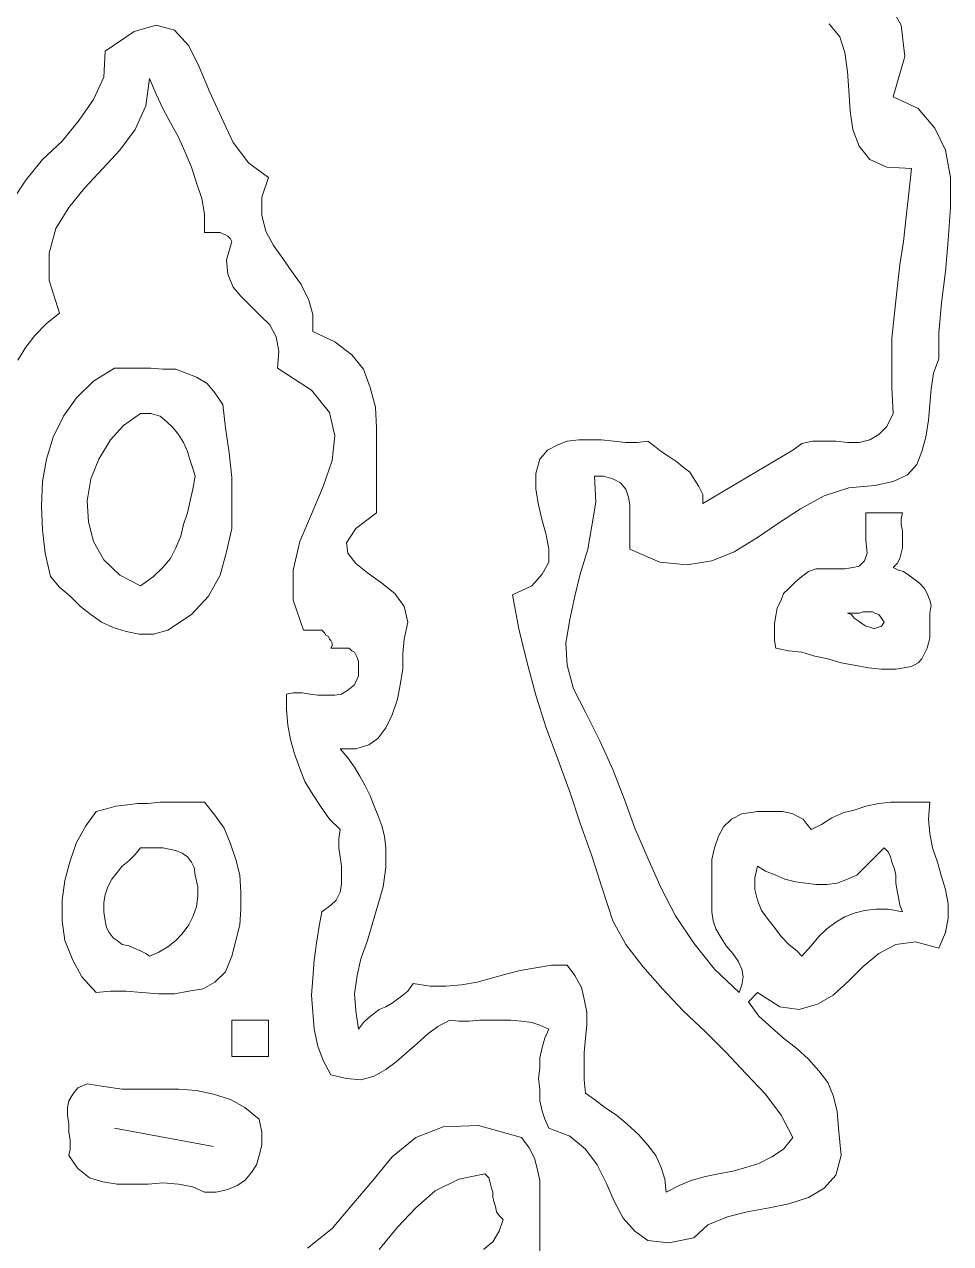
# Model space of a CAD drawing. Header units: millimetres. Extents: x -102 to 1947, y 0 to 1377.
# Drawn here: x 1733.5 to 1811.7, y 823.5 to 926.6 of the extents above; entities that cross this region are included whole.
import ezdxf

# ---------------------------------------------------------------- set-up
doc = ezdxf.new("R2010")
doc.units = ezdxf.units.MM
doc.layers.add('ceco.net 341', color=7, linetype='Continuous', lineweight=5)

# ---------------------------------------------------------------- blocks, each defined once
blk = doc.blocks.new('A$C00E300AF')
for p, q in [((-128.35, 1200.24), (-125.93, 1196.05)), ((-125.93, 1196.05), (-125.27, 1190.76)), ((-125.27, 1190.76), (-127.25, 1183.93)), ((-252.86, 1187.02), (-253.52, 1182.39)), ((-251.75, 1184.37), (-252.86, 1187.02)), ((-250.65, 1181.95), (-251.75, 1184.37)), ((-127.25, 1183.93), (-123.06, 1181.95)), ((-253.52, 1182.39), (-255.28, 1178.42)), ((-249.33, 1179.52), (-250.65, 1181.95)), ((-123.06, 1181.95), (-120.2, 1178.64)), ((-248.01, 1177.1), (-249.33, 1179.52)), ((-120.2, 1178.64), (-118.43, 1174.9)), ((-255.28, 1178.42), (-257.92, 1174.9)), ((-246.91, 1174.68), (-248.01, 1177.1)), ((-257.92, 1174.9), (-260.79, 1171.81)), ((-245.8, 1172.03), (-246.91, 1174.68)), ((-118.43, 1174.9), (-117.55, 1170.27)), ((-260.79, 1171.81), (-263.87, 1168.5)), ((-244.92, 1169.39), (-245.8, 1172.03)), ((-263.87, 1168.5), (-266.52, 1165.2)), ((-244.04, 1166.74), (-244.92, 1169.39)), ((-117.55, 1170.27), (-117.55, 1165.2)), ((-243.6, 1164.1), (-244.04, 1166.74)), ((-266.52, 1165.2), (-268.72, 1161.67)), ((-117.55, 1165.2), (-117.99, 1159.69)), ((-243.6, 1161.01), (-243.6, 1164.1)), ((-268.72, 1161.67), (-269.82, 1157.49)), ((-242.94, 1161.01), (-243.6, 1161.01)), ((-242.28, 1161.01), (-242.94, 1161.01)), ((-241.62, 1161.01), (-242.28, 1161.01)), ((-240.96, 1161.01), (-241.62, 1161.01)), ((-240.52, 1160.79), (-240.96, 1161.01)), ((-240.07, 1160.57), (-240.52, 1160.79)), ((-239.63, 1160.35), (-240.07, 1160.57)), ((-239.19, 1159.91), (-239.63, 1160.35)), ((-239.85, 1156.39), (-238.97, 1159.47)), ((-238.97, 1159.47), (-239.19, 1159.91)), ((-117.99, 1159.69), (-118.43, 1154.4)), ((-269.82, 1157.49), (-269.82, 1152.86)), ((-239.63, 1153.96), (-239.85, 1156.39)), ((-238.75, 1151.76), (-239.63, 1153.96)), ((-118.43, 1154.4), (-119.1, 1149.11)), ((-269.82, 1152.86), (-268.06, 1147.35)), ((-237.43, 1150.21), (-238.75, 1151.76)), ((-235.67, 1148.45), (-237.43, 1150.21)), ((-234.12, 1146.91), (-235.67, 1148.45)), ((-119.1, 1149.11), (-119.54, 1144.04)), ((-270.26, 1145.59), (-272.25, 1143.6)), ((-268.06, 1147.35), (-270.26, 1145.59)), ((-232.58, 1145.37), (-234.12, 1146.91)), ((-272.25, 1143.6), (-273.79, 1141.62)), ((-231.48, 1143.38), (-232.58, 1145.37)), ((-119.54, 1144.04), (-119.54, 1139.64)), ((-273.79, 1141.62), (-275.11, 1139.42)), ((-231.04, 1140.96), (-231.48, 1143.38)), ((-231.26, 1138.09), (-231.04, 1140.96)), ((-119.54, 1139.64), (-120.42, 1137.21)), ((-262.33, 1135.89), (-258.81, 1138.09)), ((-258.81, 1138.09), (-256.82, 1138.09)), ((-256.82, 1138.09), (-254.62, 1138.09)), ((-254.62, 1138.09), (-252.64, 1138.09)), ((-252.64, 1138.09), (-250.65, 1137.87)), ((-250.65, 1137.87), (-248.45, 1137.87)), ((-248.45, 1137.87), (-246.69, 1137.21)), ((-225.53, 1134.35), (-231.26, 1138.09)), ((-265.2, 1133.03), (-262.33, 1135.89)), ((-246.69, 1137.21), (-244.92, 1136.55)), ((-244.92, 1136.55), (-243.16, 1135.45)), ((-243.16, 1135.45), (-241.84, 1133.91)), ((-120.42, 1137.21), (-120.86, 1134.57)), ((-241.84, 1133.91), (-240.52, 1131.92)), ((-222.45, 1130.6), (-225.53, 1134.35)), ((-120.86, 1134.57), (-121.08, 1131.92)), ((-267.4, 1129.94), (-265.2, 1133.03)), ((-240.52, 1131.92), (-240.07, 1127.96)), ((-121.08, 1131.92), (-121.3, 1129.28)), ((-269.16, 1126.42), (-267.4, 1129.94)), ((-221.56, 1126.64), (-222.45, 1130.6)), ((-121.3, 1129.28), (-121.74, 1126.42)), ((-240.07, 1127.96), (-239.41, 1123.77)), ((-270.26, 1122.67), (-269.16, 1126.42)), ((-222, 1122.45), (-221.56, 1126.64)), ((-121.74, 1126.42), (-122.4, 1123.99)), ((-239.41, 1123.77), (-238.97, 1119.58)), ((-122.4, 1123.99), (-123.28, 1121.79)), ((-270.93, 1118.92), (-270.26, 1122.67)), ((-223.55, 1118.04), (-222, 1122.45)), ((-123.28, 1121.79), (-124.83, 1120.03)), ((-271.15, 1114.74), (-270.93, 1118.92)), ((-238.97, 1119.58), (-238.97, 1115.4)), ((-177.71, 1119.8), (-177.49, 1115.4)), ((-176.17, 1119.8), (-177.71, 1119.8)), ((-174.63, 1119.36), (-176.17, 1119.8)), ((-173.3, 1118.7), (-174.63, 1119.36)), ((-127.25, 1118.92), (-130.33, 1118.26)), ((-124.83, 1120.03), (-127.25, 1118.92)), ((-225.53, 1113.41), (-223.55, 1118.04)), ((-172.42, 1117.6), (-173.3, 1118.7)), ((-171.98, 1116.28), (-172.42, 1117.6)), ((-134.74, 1117.82), (-138.93, 1116.5)), ((-130.33, 1118.26), (-134.74, 1117.82)), ((-270.93, 1110.77), (-271.15, 1114.74)), ((-238.97, 1115.4), (-238.97, 1110.99)), ((-177.49, 1115.4), (-178.15, 1111.43)), ((-171.76, 1114.96), (-171.98, 1116.28)), ((-171.76, 1113.41), (-171.76, 1114.96)), ((-138.93, 1116.5), (-142.89, 1114.3)), ((-227.51, 1108.79), (-225.53, 1113.41)), ((-171.76, 1111.87), (-171.76, 1113.41)), ((-142.89, 1114.3), (-146.64, 1111.87)), ((-131.88, 1113.63), (-125.71, 1113.63)), ((-131.88, 1109.01), (-131.88, 1113.63)), ((-125.71, 1113.63), (-125.93, 1112.53)), ((-270.48, 1106.8), (-270.93, 1110.77)), ((-238.97, 1110.99), (-239.85, 1107.02)), ((-178.15, 1111.43), (-178.81, 1107.46)), ((-171.76, 1110.33), (-171.76, 1111.87)), ((-146.64, 1111.87), (-150.17, 1109.45)), ((-125.93, 1112.53), (-125.93, 1111.65)), ((-125.93, 1111.65), (-125.71, 1110.55)), ((-125.71, 1110.55), (-125.71, 1109.67)), ((-228.62, 1103.94), (-227.51, 1108.79)), ((-171.76, 1109.01), (-171.76, 1110.33)), ((-171.76, 1107.46), (-171.76, 1109.01)), ((-150.17, 1109.45), (-154.13, 1107.02)), ((-131.66, 1106.8), (-131.88, 1109.01)), ((-125.71, 1109.67), (-125.71, 1108.57)), ((-125.71, 1108.57), (-125.71, 1107.68)), ((-269.6, 1102.84), (-270.48, 1106.8)), ((-239.85, 1107.02), (-240.96, 1103.06)), ((-178.81, 1107.46), (-180.14, 1103.28)), ((-166.69, 1105.26), (-171.76, 1107.46)), ((-154.13, 1107.02), (-157.88, 1105.48)), ((-132.1, 1105.48), (-131.66, 1106.8)), ((-125.93, 1106.8), (-126.15, 1105.92)), ((-125.71, 1107.68), (-125.93, 1106.8)), ((-162.07, 1104.82), (-166.69, 1105.26)), ((-157.88, 1105.48), (-162.07, 1104.82)), ((-135.4, 1104.16), (-134.08, 1104.38)), ((-134.08, 1104.38), (-132.98, 1104.6)), ((-132.98, 1104.6), (-132.1, 1105.48)), ((-126.59, 1105.04), (-127.25, 1104.38)), ((-127.25, 1104.38), (-126.37, 1103.94)), ((-126.15, 1105.92), (-126.59, 1105.04)), ((-268.06, 1101.07), (-269.6, 1102.84)), ((-240.96, 1103.06), (-242.94, 1099.53)), ((-228.62, 1098.87), (-228.62, 1103.94)), ((-180.14, 1103.28), (-181.02, 1099.53)), ((-143.78, 1101.96), (-142.67, 1102.84)), ((-142.67, 1102.84), (-141.57, 1103.72)), ((-141.57, 1103.72), (-140.25, 1104.16)), ((-140.25, 1104.16), (-138.71, 1104.16)), ((-138.71, 1104.16), (-136.94, 1104.16)), ((-136.94, 1104.16), (-135.4, 1104.16)), ((-126.37, 1103.94), (-125.49, 1103.72)), ((-125.49, 1103.72), (-124.6, 1103.06)), ((-124.6, 1103.06), (-123.72, 1102.4)), ((-123.72, 1102.4), (-122.84, 1101.74)), ((-266.3, 1099.53), (-268.06, 1101.07)), ((-145.76, 1099.97), (-144.88, 1100.85)), ((-144.88, 1100.85), (-143.78, 1101.96)), ((-122.84, 1101.74), (-121.96, 1100.85)), ((-121.96, 1100.85), (-121.52, 1099.97)), ((-264.53, 1097.77), (-266.3, 1099.53)), ((-242.94, 1099.53), (-245.8, 1096.45)), ((-226.85, 1093.8), (-228.62, 1098.87)), ((-181.02, 1099.53), (-181.9, 1095.57)), ((-146.86, 1097.55), (-146.2, 1098.87)), ((-146.2, 1098.87), (-145.76, 1099.97)), ((-121.52, 1099.97), (-121.08, 1098.87)), ((-121.08, 1098.87), (-120.86, 1097.99)), ((-262.77, 1096.45), (-264.53, 1097.77)), ((-261.01, 1095.12), (-262.77, 1096.45)), ((-245.8, 1096.45), (-249.77, 1093.8)), ((-147.3, 1094.9), (-147.08, 1096.23)), ((-147.08, 1096.23), (-146.86, 1097.55)), ((-120.86, 1097.99), (-121.08, 1096.67)), ((-121.08, 1096.67), (-121.08, 1095.79)), ((-259.03, 1094.24), (-261.01, 1095.12)), ((-256.82, 1093.58), (-259.03, 1094.24)), ((-181.9, 1095.57), (-182.56, 1091.6)), ((-147.3, 1093.58), (-147.3, 1094.9)), ((-121.08, 1095.79), (-121.08, 1094.68)), ((-121.08, 1094.68), (-121.08, 1093.58)), ((-254.62, 1093.14), (-256.82, 1093.58)), ((-252.19, 1093.14), (-254.62, 1093.14)), ((-249.77, 1093.8), (-252.19, 1093.14)), ((-223.77, 1093.8), (-226.85, 1093.8)), ((-223.33, 1093.36), (-223.77, 1093.8)), ((-223.11, 1092.92), (-223.33, 1093.36)), ((-222.67, 1092.7), (-223.11, 1092.92)), ((-222.45, 1092.26), (-222.67, 1092.7)), ((-222.23, 1092.04), (-222.45, 1092.26)), ((-222, 1091.6), (-222.23, 1092.04)), ((-147.3, 1092.04), (-147.3, 1093.58)), ((-147.08, 1090.72), (-147.3, 1092.04)), ((-121.08, 1092.48), (-121.3, 1091.6)), ((-121.08, 1093.58), (-121.08, 1092.48)), ((-222.23, 1090.72), (-222, 1091.16)), ((-219.14, 1090.72), (-222.23, 1090.72)), ((-222, 1091.16), (-222, 1091.6)), ((-218.7, 1090.28), (-219.14, 1090.72)), ((-218.26, 1090.06), (-218.7, 1090.28)), ((-218.04, 1089.62), (-218.26, 1090.06)), ((-182.56, 1091.6), (-182.34, 1087.85)), ((-144.88, 1090.28), (-147.08, 1090.72)), ((-142.67, 1090.06), (-144.88, 1090.28)), ((-140.47, 1089.39), (-142.67, 1090.06)), ((-121.52, 1090.72), (-121.96, 1089.84)), ((-121.3, 1091.6), (-121.52, 1090.72)), ((-217.82, 1089.17), (-218.04, 1089.62)), ((-217.6, 1088.51), (-217.82, 1089.17)), ((-217.6, 1087.85), (-217.6, 1088.51)), ((-138.27, 1088.95), (-140.47, 1089.39)), ((-136.06, 1088.29), (-138.27, 1088.95)), ((-133.86, 1087.85), (-136.06, 1088.29)), ((-123.06, 1088.29), (-124.16, 1087.63)), ((-122.4, 1088.95), (-123.06, 1088.29)), ((-121.96, 1089.84), (-122.4, 1088.95)), ((-218.26, 1084.55), (-217.6, 1086.09)), ((-217.6, 1087.41), (-217.6, 1087.85)), ((-217.6, 1086.75), (-217.6, 1087.41)), ((-217.6, 1086.09), (-217.6, 1086.75)), ((-182.34, 1087.85), (-181.24, 1083.89)), ((-131.44, 1087.41), (-133.86, 1087.85)), ((-129.23, 1087.19), (-131.44, 1087.41)), ((-126.81, 1087.19), (-129.23, 1087.19)), ((-124.16, 1087.63), (-126.81, 1087.19)), ((-219.36, 1083.67), (-218.26, 1084.55)), ((-181.24, 1083.89), (-179.25, 1079.92)), ((-229.72, 1083), (-228.62, 1083.22)), ((-229.72, 1080.36), (-229.72, 1083)), ((-228.62, 1083.22), (-227.07, 1083.22)), ((-227.07, 1083.22), (-225.75, 1083)), ((-225.75, 1083), (-224.43, 1082.78)), ((-224.43, 1082.78), (-222.89, 1082.78)), ((-222.89, 1082.78), (-221.56, 1082.78)), ((-221.56, 1082.78), (-220.46, 1083)), ((-220.46, 1083), (-219.36, 1083.67)), ((-229.5, 1077.72), (-229.72, 1080.36)), ((-179.25, 1079.92), (-176.83, 1075.07)), ((-229.06, 1075.29), (-229.5, 1077.72)), ((-228.4, 1072.87), (-229.06, 1075.29)), ((-176.83, 1075.07), (-174.63, 1070.22)), ((-227.51, 1070.44), (-228.4, 1072.87)), ((-226.63, 1068.24), (-227.51, 1070.44)), ((-174.63, 1070.22), (-172.64, 1065.16)), ((-225.31, 1066.04), (-226.63, 1068.24)), ((-223.99, 1064.05), (-225.31, 1066.04)), ((-263.65, 1060.75), (-261.89, 1063.17)), ((-261.89, 1063.17), (-260.13, 1063.61)), ((-260.13, 1063.61), (-258.58, 1064.05)), ((-258.58, 1064.05), (-256.6, 1064.27)), ((-256.6, 1064.27), (-254.84, 1064.49)), ((-254.84, 1064.49), (-253.08, 1064.49)), ((-253.08, 1064.49), (-251.09, 1064.71)), ((-251.09, 1064.71), (-249.33, 1064.71)), ((-249.33, 1064.71), (-247.35, 1064.71)), ((-247.35, 1064.71), (-245.58, 1064.71)), ((-245.58, 1064.71), (-243.6, 1064.71)), ((-243.6, 1064.71), (-241.84, 1062.51)), ((-222.45, 1061.85), (-223.99, 1064.05)), ((-172.64, 1065.16), (-170.88, 1060.31)), ((-152.81, 1062.73), (-150.17, 1063.17)), ((-150.17, 1063.17), (-149.29, 1063.17)), ((-149.29, 1063.17), (-148.18, 1063.17)), ((-148.18, 1063.17), (-147.08, 1063.17)), ((-147.08, 1063.17), (-145.98, 1063.17)), ((-145.98, 1063.17), (-145.1, 1062.95)), ((-135.62, 1062.95), (-133.86, 1063.39)), ((-133.86, 1063.39), (-131.88, 1064.05)), ((-131.88, 1064.05), (-129.67, 1064.49)), ((-129.67, 1064.49), (-127.69, 1064.71)), ((-127.69, 1064.71), (-125.49, 1064.71)), ((-125.49, 1064.71), (-123.28, 1064.71)), ((-123.28, 1064.71), (-121.08, 1064.71)), ((-121.08, 1064.71), (-121.3, 1061.85)), ((-241.84, 1062.51), (-240.29, 1060.31)), ((-220.68, 1060.09), (-222.45, 1061.85)), ((-155.9, 1060.53), (-154.57, 1061.85)), ((-154.57, 1061.85), (-152.81, 1062.73)), ((-145.1, 1062.95), (-144.22, 1062.73)), ((-144.22, 1062.73), (-143.34, 1062.29)), ((-143.34, 1062.29), (-142.45, 1061.85)), ((-142.45, 1061.85), (-141.79, 1060.97)), ((-139.37, 1060.97), (-137.61, 1062.07)), ((-137.61, 1062.07), (-135.62, 1062.95)), ((-121.3, 1061.85), (-121.08, 1059.43)), ((-265.2, 1057.88), (-263.65, 1060.75)), ((-240.29, 1060.31), (-239.19, 1057.66)), ((-220.9, 1058.54), (-220.68, 1060.09)), ((-170.88, 1060.31), (-168.68, 1055.24)), ((-156.78, 1058.98), (-155.9, 1060.53)), ((-141.79, 1060.97), (-141.13, 1060.09)), ((-141.13, 1060.09), (-139.37, 1060.97)), ((-121.08, 1059.43), (-120.64, 1057)), ((-266.3, 1054.8), (-265.2, 1057.88)), ((-239.19, 1057.66), (-238.31, 1055.02)), ((-220.9, 1057), (-220.9, 1058.54)), ((-220.68, 1055.46), (-220.9, 1057)), ((-157.88, 1055.02), (-157.44, 1057)), ((-157.44, 1057), (-156.78, 1058.98)), ((-120.64, 1057), (-119.76, 1054.58)), ((-238.31, 1055.02), (-237.65, 1052.37)), ((-220.46, 1053.92), (-220.68, 1055.46)), ((-168.68, 1055.24), (-166.47, 1050.17)), ((-157.88, 1052.81), (-157.88, 1055.02)), ((-267.18, 1051.49), (-266.3, 1054.8)), ((-220.46, 1052.37), (-220.46, 1053.92)), ((-119.76, 1054.58), (-119.1, 1052.15)), ((-267.62, 1048.19), (-267.18, 1051.49)), ((-237.65, 1052.37), (-237.43, 1049.51)), ((-220.68, 1049.51), (-220.46, 1050.83)), ((-220.46, 1050.83), (-220.46, 1052.37)), ((-157.88, 1050.61), (-157.88, 1052.81)), ((-119.1, 1052.15), (-118.43, 1049.95)), ((-237.43, 1049.51), (-237.43, 1046.64)), ((-221.34, 1048.19), (-220.68, 1049.51)), ((-166.47, 1050.17), (-164.05, 1045.54)), ((-157.88, 1048.41), (-157.88, 1050.61)), ((-118.43, 1049.95), (-117.99, 1047.53)), ((-267.62, 1044.66), (-267.62, 1048.19)), ((-223.77, 1046.2), (-222.23, 1047.31)), ((-222.23, 1047.31), (-221.34, 1048.19)), ((-157.88, 1046.2), (-157.88, 1048.41)), ((-117.99, 1047.53), (-117.99, 1045.1)), ((-267.18, 1041.36), (-267.62, 1044.66)), ((-237.43, 1046.64), (-237.65, 1044)), ((-224.21, 1043.78), (-223.77, 1046.2)), ((-164.05, 1045.54), (-160.96, 1040.92)), ((-157.66, 1044.66), (-157.88, 1046.2)), ((-157.22, 1043.34), (-157.66, 1044.66)), ((-117.99, 1045.1), (-118.43, 1042.68)), ((-237.65, 1044), (-238.31, 1041.36)), ((-224.65, 1040.92), (-224.21, 1043.78)), ((-156.34, 1041.8), (-157.22, 1043.34)), ((-118.43, 1042.68), (-119.54, 1040.03)), ((-265.86, 1038.05), (-267.18, 1041.36)), ((-238.31, 1041.36), (-238.97, 1038.71)), ((-225.09, 1038.05), (-224.65, 1040.92)), ((-160.96, 1040.92), (-157.44, 1036.51)), ((-155.46, 1040.47), (-156.34, 1041.8)), ((-126.81, 1040.69), (-129.67, 1039.15)), ((-123.5, 1041.14), (-126.81, 1040.69)), ((-119.54, 1040.03), (-123.5, 1041.14)), ((-238.97, 1038.71), (-240.07, 1036.07)), ((-154.35, 1039.15), (-155.46, 1040.47)), ((-153.47, 1037.83), (-154.35, 1039.15)), ((-129.67, 1039.15), (-132.32, 1036.95)), ((-264.31, 1035.19), (-265.86, 1038.05)), ((-225.31, 1034.97), (-225.09, 1038.05)), ((-157.44, 1036.51), (-153.25, 1032.54)), ((-152.81, 1036.51), (-153.47, 1037.83)), ((-152.59, 1035.19), (-152.81, 1036.51)), ((-132.32, 1036.95), (-134.74, 1034.52)), ((-261.89, 1032.54), (-264.31, 1035.19)), ((-240.07, 1036.07), (-241.84, 1034.3)), ((-225.53, 1032.1), (-225.31, 1034.97)), ((-152.81, 1033.86), (-152.59, 1035.19)), ((-134.74, 1034.52), (-137.39, 1032.1)), ((-259.47, 1032.76), (-261.89, 1032.54)), ((-256.82, 1032.76), (-259.47, 1032.76)), ((-254.18, 1032.54), (-256.82, 1032.76)), ((-251.31, 1032.32), (-254.18, 1032.54)), ((-248.67, 1032.32), (-251.31, 1032.32)), ((-246.24, 1032.76), (-248.67, 1032.32)), ((-243.82, 1033.2), (-246.24, 1032.76)), ((-241.84, 1034.3), (-243.82, 1033.2)), ((-153.25, 1032.54), (-152.81, 1033.86)), ((-150.17, 1032.54), (-151.71, 1031)), ((-146.42, 1030.12), (-150.17, 1032.54)), ((-225.31, 1029.24), (-225.53, 1032.1)), ((-151.71, 1031), (-149.95, 1028.57)), ((-140.03, 1030.56), (-143.12, 1029.68)), ((-137.39, 1032.1), (-140.03, 1030.56)), ((-225.09, 1026.37), (-225.31, 1029.24)), ((-149.95, 1028.57), (-147.74, 1026.59)), ((-143.12, 1029.68), (-146.42, 1030.12)), ((-238.97, 1021.74), (-238.97, 1027.91)), ((-238.97, 1027.91), (-232.8, 1027.91)), ((-232.8, 1027.91), (-232.8, 1021.74)), ((-224.43, 1023.51), (-225.09, 1026.37)), ((-204.16, 1026.81), (-205.92, 1025.49)), ((-202.17, 1027.91), (-204.16, 1026.81)), ((-200.63, 1027.69), (-202.17, 1027.91)), ((-198.87, 1027.69), (-200.63, 1027.69)), ((-197.1, 1027.91), (-198.87, 1027.69)), ((-195.34, 1027.91), (-197.1, 1027.91)), ((-193.36, 1027.91), (-195.34, 1027.91)), ((-191.82, 1027.91), (-193.36, 1027.91)), ((-190.05, 1027.69), (-191.82, 1027.91)), ((-188.29, 1027.47), (-190.05, 1027.69)), ((-186.97, 1027.03), (-188.29, 1027.47)), ((-185.42, 1026.37), (-186.97, 1027.03)), ((-186.09, 1024.83), (-185.42, 1026.37)), ((-147.74, 1026.59), (-145.76, 1024.83)), ((-205.92, 1025.49), (-207.68, 1023.95)), ((-186.53, 1023.29), (-186.09, 1024.83)), ((-145.76, 1024.83), (-143.56, 1023.07)), ((-223.55, 1021.08), (-224.43, 1023.51)), ((-209.44, 1022.4), (-211.21, 1020.86)), ((-207.68, 1023.95), (-209.44, 1022.4)), ((-186.97, 1021.52), (-186.53, 1023.29)), ((-143.56, 1023.07), (-141.57, 1021.3)), ((-232.8, 1021.74), (-238.97, 1021.74)), ((-222.23, 1018.66), (-223.55, 1021.08)), ((-211.21, 1020.86), (-212.97, 1019.54)), ((-186.97, 1019.76), (-186.97, 1021.52)), ((-141.57, 1021.3), (-139.81, 1019.32)), ((-219.58, 1018), (-222.23, 1018.66)), ((-217.16, 1017.78), (-219.58, 1018)), ((-214.95, 1018.44), (-217.16, 1017.78)), ((-212.97, 1019.54), (-214.95, 1018.44)), ((-187.19, 1018), (-186.97, 1019.76)), ((-186.97, 1016.23), (-187.19, 1018)), ((-139.81, 1019.32), (-138.27, 1017.34)), ((-265.86, 1015.35), (-264.98, 1016.45)), ((-264.98, 1016.45), (-263.43, 1017.12)), ((-263.43, 1017.12), (-260.57, 1016.68)), ((-260.57, 1016.68), (-257.48, 1016.23)), ((-257.48, 1016.23), (-254.4, 1016.23)), ((-254.4, 1016.23), (-251.31, 1016.23)), ((-251.31, 1016.23), (-248.01, 1016.23)), ((-248.01, 1016.23), (-244.92, 1016.01)), ((-244.92, 1016.01), (-242.06, 1015.35)), ((-186.97, 1014.25), (-186.97, 1016.23)), ((-138.27, 1017.34), (-137.39, 1015.13)), ((-266.74, 1013.15), (-266.52, 1014.25)), ((-266.52, 1014.25), (-265.86, 1015.35)), ((-242.06, 1015.35), (-239.19, 1014.47)), ((-239.19, 1014.47), (-236.77, 1013.15)), ((-186.53, 1012.49), (-186.97, 1014.25)), ((-137.39, 1015.13), (-136.72, 1012.49)), ((-266.74, 1011.83), (-266.74, 1013.15)), ((-266.52, 1010.28), (-266.74, 1011.83)), ((-236.77, 1013.15), (-234.35, 1011.17)), ((-186.09, 1011.17), (-186.53, 1012.49)), ((-136.72, 1012.49), (-136.5, 1009.62)), ((-266.52, 1008.96), (-266.52, 1010.28)), ((-234.35, 1011.17), (-233.9, 1008.96)), ((-207.9, 1008.08), (-203.27, 1009.84)), ((-203.27, 1009.84), (-197.32, 1010.06)), ((-197.32, 1010.06), (-190.05, 1008.08)), ((-185.42, 1009.62), (-186.09, 1011.17)), ((-181.9, 1008.3), (-185.42, 1009.62)), ((-136.5, 1009.62), (-136.06, 1005)), ((-266.3, 1007.64), (-266.52, 1008.96)), ((-266.3, 1006.1), (-266.3, 1007.64)), ((-233.9, 1008.96), (-233.9, 1006.76)), ((-211.87, 1004.78), (-207.9, 1008.08)), ((-190.05, 1008.08), (-188.73, 1006.32)), ((-179.25, 1006.1), (-181.9, 1008.3)), ((-266.52, 1005), (-266.3, 1006.1)), ((-233.9, 1006.76), (-234.35, 1005)), ((-188.73, 1006.32), (-187.85, 1004.56)), ((-177.27, 1003.45), (-179.25, 1006.1)), ((-264.98, 1002.79), (-266.52, 1005)), ((-234.79, 1003.45), (-235.67, 1002.13)), ((-234.35, 1005), (-234.79, 1003.45)), ((-215.17, 1000.81), (-211.87, 1004.78)), ((-187.85, 1004.56), (-187.41, 1002.79)), ((-175.73, 1000.37), (-177.27, 1003.45)), ((-136.06, 1005), (-136.94, 1001.69)), ((-262.99, 1001.25), (-264.98, 1002.79)), ((-235.67, 1002.13), (-236.77, 1000.81)), ((-187.41, 1002.79), (-186.97, 1000.81)), ((-136.94, 1001.69), (-138.93, 999.49)), ((-260.79, 1000.59), (-262.99, 1001.25)), ((-258.36, 1000.15), (-260.79, 1000.59)), ((-255.72, 1000.15), (-258.36, 1000.15)), ((-253.08, 1000.15), (-255.72, 1000.15)), ((-250.65, 1000.37), (-253.08, 1000.15)), ((-248.01, 1000.15), (-250.65, 1000.37)), ((-245.58, 999.71), (-248.01, 1000.15)), ((-243.6, 998.83), (-245.58, 999.71)), ((-238.09, 999.93), (-239.63, 999.27)), ((-236.77, 1000.81), (-238.09, 999.93)), ((-218.7, 996.62), (-215.17, 1000.81)), ((-186.97, 1000.81), (-186.97, 998.83)), ((-174.41, 997.28), (-175.73, 1000.37)), ((-138.93, 999.49), (-141.57, 997.94)), ((-241.62, 998.83), (-243.6, 998.83)), ((-239.63, 999.27), (-241.62, 998.83)), ((-186.97, 998.83), (-186.97, 996.62)), ((-172.86, 994.42), (-174.41, 997.28)), ((-141.57, 997.94), (-144.88, 996.84)), ((-222, 992.66), (-218.7, 996.62)), ((-186.97, 996.62), (-186.97, 994.42)), ((-151.93, 995.52), (-155.24, 994.64)), ((-148.18, 996.18), (-151.93, 995.52)), ((-144.88, 996.84), (-148.18, 996.18)), ((-186.97, 994.42), (-186.97, 992.22)), ((-170.88, 992.22), (-172.86, 994.42)), ((-158.54, 993.32), (-160.96, 991.11)), ((-155.24, 994.64), (-158.54, 993.32)), ((-226.19, 989.35), (-222, 992.66)), ((-186.97, 992.22), (-186.97, 990.23)), ((-168.68, 990.67), (-170.88, 992.22)), ((-160.96, 991.11), (-165.15, 990.23)), ((-186.97, 990.23), (-186.97, 988.03)), ((-165.15, 990.23), (-168.68, 990.67))]:
    blk.add_line(p, q)
at = {"layer": 'ceco.net 341'}
for p, q in [((-251.75, 1196.05), (-255.5, 1194.95)), ((-248.67, 1195.17), (-251.75, 1196.05)), ((-246.24, 1192.52), (-248.67, 1195.17)), ((-138.05, 1196.27), (-136.28, 1194.07)), ((-255.5, 1194.95), (-260.35, 1191.64)), ((-136.28, 1194.07), (-135.4, 1191.42)), ((-260.35, 1191.64), (-260.57, 1187.24)), ((-244.48, 1189), (-246.24, 1192.52)), ((-135.4, 1191.42), (-134.96, 1188.12)), ((-242.72, 1184.81), (-244.48, 1189)), ((-260.57, 1187.24), (-262.33, 1183.49)), ((-134.96, 1188.12), (-134.74, 1185.03)), ((-240.74, 1180.4), (-242.72, 1184.81)), ((-134.74, 1185.03), (-134.52, 1181.51)), ((-262.33, 1183.49), (-264.76, 1179.96)), ((-134.52, 1181.51), (-134.08, 1178.42)), ((-264.76, 1179.96), (-267.62, 1176.44)), ((-238.75, 1176.22), (-240.74, 1180.4)), ((-134.08, 1178.42), (-132.98, 1175.56)), ((-267.62, 1176.44), (-270.93, 1173.35)), ((-236.11, 1172.69), (-238.75, 1176.22)), ((-132.98, 1175.56), (-131.22, 1173.35)), ((-270.93, 1173.35), (-273.79, 1169.83)), ((-232.8, 1170.27), (-236.11, 1172.69)), ((-131.22, 1173.35), (-128.35, 1172.03)), ((-128.35, 1172.03), (-124.16, 1171.81)), ((-124.16, 1171.81), (-124.6, 1167.62)), ((-273.79, 1169.83), (-275.99, 1166.52)), ((-233.9, 1166.96), (-232.8, 1170.27)), ((-233.9, 1163.88), (-233.9, 1166.96)), ((-124.6, 1167.62), (-125.05, 1163.66)), ((-233.24, 1161.23), (-233.9, 1163.88)), ((-125.05, 1163.66), (-125.49, 1159.47)), ((-231.92, 1158.81), (-233.24, 1161.23)), ((-230.38, 1156.61), (-231.92, 1158.81)), ((-125.49, 1159.47), (-126.15, 1155.5)), ((-228.84, 1154.4), (-230.38, 1156.61)), ((-227.29, 1152.2), (-228.84, 1154.4)), ((-126.15, 1155.5), (-126.59, 1151.54)), ((-225.97, 1149.55), (-227.29, 1152.2)), ((-126.59, 1151.54), (-127.03, 1147.35)), ((-225.31, 1147.13), (-225.97, 1149.55)), ((-225.31, 1144.27), (-225.31, 1147.13)), ((-127.03, 1147.35), (-127.47, 1143.16)), ((-221.56, 1142.5), (-225.31, 1144.27)), ((-218.7, 1140.3), (-221.56, 1142.5)), ((-127.47, 1143.16), (-127.47, 1138.98)), ((-216.72, 1137.87), (-218.7, 1140.3)), ((-215.61, 1134.79), (-216.72, 1137.87)), ((-127.47, 1138.98), (-127.47, 1134.79)), ((-214.73, 1131.48), (-215.61, 1134.79)), ((-127.47, 1134.79), (-127.25, 1130.38)), ((-214.51, 1127.96), (-214.73, 1131.48)), ((-257.26, 1128.4), (-254.4, 1130.38)), ((-254.4, 1130.38), (-252.64, 1130.38)), ((-252.64, 1130.38), (-251.09, 1129.94)), ((-251.09, 1129.94), (-249.99, 1129.06)), ((-127.25, 1130.38), (-128.35, 1128.18)), ((-259.47, 1125.98), (-257.26, 1128.4)), ((-249.99, 1129.06), (-248.89, 1127.96)), ((-248.89, 1127.96), (-248.01, 1126.86)), ((-214.51, 1124.21), (-214.51, 1127.96)), ((-128.35, 1128.18), (-129.67, 1126.86)), ((-261.45, 1122.67), (-259.47, 1125.98)), ((-248.01, 1126.86), (-247.13, 1125.53)), ((-247.13, 1125.53), (-246.47, 1123.99)), ((-183.88, 1125.09), (-185.65, 1124.21)), ((-182.34, 1125.75), (-183.88, 1125.09)), ((-180.36, 1125.98), (-182.34, 1125.75)), ((-178.37, 1125.98), (-180.36, 1125.98)), ((-176.61, 1125.98), (-178.37, 1125.98)), ((-174.41, 1125.75), (-176.61, 1125.98)), ((-172.42, 1125.53), (-174.41, 1125.75)), ((-170.44, 1125.53), (-172.42, 1125.53)), ((-168.68, 1125.75), (-170.44, 1125.53)), ((-167.58, 1124.87), (-168.68, 1125.75)), ((-142.67, 1125.31), (-144.22, 1124.21)), ((-140.91, 1125.75), (-142.67, 1125.31)), ((-138.93, 1125.75), (-140.91, 1125.75)), ((-136.94, 1125.75), (-138.93, 1125.75)), ((-134.96, 1125.53), (-136.94, 1125.75)), ((-132.98, 1125.53), (-134.96, 1125.53)), ((-131.22, 1125.98), (-132.98, 1125.53)), ((-129.67, 1126.86), (-131.22, 1125.98)), ((-246.47, 1123.99), (-246.02, 1122.45)), ((-214.51, 1120.69), (-214.51, 1124.21)), ((-185.65, 1124.21), (-186.97, 1122.67)), ((-166.47, 1123.99), (-167.58, 1124.87)), ((-165.15, 1123.11), (-166.47, 1123.99)), ((-163.83, 1122.23), (-165.15, 1123.11)), ((-144.22, 1124.21), (-159.42, 1115.18)), ((-262.77, 1119.36), (-261.45, 1122.67)), ((-246.02, 1122.45), (-245.58, 1121.13)), ((-245.58, 1121.13), (-245.14, 1119.8)), ((-186.97, 1122.67), (-187.63, 1120.25)), ((-162.73, 1121.35), (-163.83, 1122.23)), ((-161.63, 1120.47), (-162.73, 1121.35)), ((-263.43, 1115.62), (-262.77, 1119.36)), ((-245.14, 1119.8), (-245.58, 1117.6)), ((-214.51, 1116.94), (-214.51, 1120.69)), ((-187.63, 1120.25), (-187.63, 1117.6)), ((-160.74, 1119.14), (-161.63, 1120.47)), ((-160.08, 1118.04), (-160.74, 1119.14)), ((-245.58, 1117.6), (-246.02, 1115.62)), ((-214.51, 1113.63), (-214.51, 1116.94)), ((-187.63, 1117.6), (-187.19, 1114.96)), ((-159.42, 1116.72), (-160.08, 1118.04)), ((-263.21, 1112.09), (-263.43, 1115.62)), ((-246.02, 1115.62), (-246.47, 1113.63)), ((-187.19, 1114.96), (-186.53, 1112.31)), ((-159.42, 1115.18), (-159.42, 1116.72)), ((-246.47, 1113.63), (-247.13, 1111.65)), ((-218.04, 1110.99), (-214.51, 1113.63)), ((-262.33, 1108.79), (-263.21, 1112.09)), ((-247.13, 1111.65), (-247.57, 1109.67)), ((-219.58, 1108.57), (-218.04, 1110.99)), ((-186.53, 1112.31), (-185.87, 1109.89)), ((-260.57, 1105.7), (-262.33, 1108.79)), ((-247.57, 1109.67), (-248.45, 1107.68)), ((-219.36, 1106.8), (-219.58, 1108.57)), ((-185.87, 1109.89), (-185.42, 1107.46)), ((-248.45, 1107.68), (-249.33, 1105.92)), ((-218.04, 1105.04), (-219.36, 1106.8)), ((-185.42, 1107.46), (-185.42, 1105.26)), ((-257.92, 1103.06), (-260.57, 1105.7)), ((-250.65, 1104.38), (-252.19, 1102.84)), ((-249.33, 1105.92), (-250.65, 1104.38)), ((-216.06, 1103.5), (-218.04, 1105.04)), ((-185.42, 1105.26), (-186.53, 1103.28)), ((-254.4, 1101.29), (-257.92, 1103.06)), ((-252.19, 1102.84), (-254.4, 1101.29)), ((-213.63, 1101.74), (-216.06, 1103.5)), ((-186.53, 1103.28), (-188.29, 1101.29)), ((-211.43, 1099.97), (-213.63, 1101.74)), ((-188.29, 1101.29), (-191.59, 1099.75)), ((-209.88, 1097.77), (-211.43, 1099.97)), ((-191.59, 1099.75), (-190.49, 1094.02)), ((-209.22, 1095.12), (-209.88, 1097.77)), ((-134.96, 1096.67), (-134.3, 1096.67)), ((-134.3, 1096.45), (-134.96, 1096.67)), ((-134.3, 1096.67), (-133.64, 1096.67)), ((-133.86, 1095.79), (-134.3, 1096.45)), ((-133.64, 1096.67), (-132.98, 1096.67)), ((-132.98, 1096.67), (-132.32, 1096.89)), ((-132.32, 1096.89), (-131.44, 1096.89)), ((-131.44, 1096.89), (-130.77, 1096.89)), ((-130.77, 1096.89), (-130.33, 1096.67)), ((-130.33, 1096.67), (-129.67, 1096.45)), ((-129.67, 1096.45), (-129.23, 1095.79)), ((-209.88, 1092.26), (-209.22, 1095.12)), ((-133.2, 1095.34), (-133.86, 1095.79)), ((-132.54, 1094.9), (-133.2, 1095.34)), ((-131.88, 1094.46), (-132.54, 1094.9)), ((-131, 1094.24), (-131.88, 1094.46)), ((-130.55, 1094.02), (-131, 1094.24)), ((-129.89, 1094.24), (-130.55, 1094.02)), ((-129.23, 1094.46), (-129.89, 1094.24)), ((-129.23, 1095.79), (-128.79, 1095.12)), ((-128.79, 1095.12), (-129.23, 1094.46)), ((-210.11, 1089.84), (-209.88, 1092.26)), ((-190.49, 1094.02), (-189.17, 1088.51)), ((-210.11, 1087.19), (-210.11, 1089.84)), ((-189.17, 1088.51), (-187.63, 1082.78)), ((-210.55, 1084.55), (-210.11, 1087.19)), ((-210.99, 1082.12), (-210.55, 1084.55)), ((-211.87, 1079.48), (-210.99, 1082.12)), ((-187.63, 1082.78), (-185.87, 1077.27)), ((-212.97, 1077.27), (-211.87, 1079.48)), ((-214.29, 1075.51), (-212.97, 1077.27)), ((-185.87, 1077.27), (-183.88, 1071.99)), ((-220.68, 1073.75), (-218.04, 1073.75)), ((-219.36, 1072.21), (-220.68, 1073.75)), ((-218.04, 1073.75), (-215.83, 1074.41)), ((-215.83, 1074.41), (-214.29, 1075.51)), ((-218.26, 1070.66), (-219.36, 1072.21)), ((-183.88, 1071.99), (-181.9, 1066.48)), ((-217.38, 1069.12), (-218.26, 1070.66)), ((-216.5, 1067.58), (-217.38, 1069.12)), ((-215.61, 1065.82), (-216.5, 1067.58)), ((-214.95, 1064.05), (-215.61, 1065.82)), ((-181.9, 1066.48), (-180.14, 1061.19)), ((-214.29, 1062.51), (-214.95, 1064.05)), ((-213.63, 1060.75), (-214.29, 1062.51)), ((-180.14, 1061.19), (-178.15, 1055.68)), ((-213.19, 1058.98), (-213.63, 1060.75)), ((-255.28, 1055.9), (-254.4, 1057)), ((-254.4, 1057), (-253.08, 1057)), ((-253.08, 1057), (-251.97, 1057)), ((-251.97, 1057), (-250.65, 1057)), ((-250.65, 1057), (-249.55, 1056.78)), ((-212.97, 1057), (-213.19, 1058.98)), ((-212.97, 1053.7), (-212.97, 1057)), ((-133.42, 1052.37), (-128.79, 1057)), ((-128.79, 1057), (-128.13, 1056.34)), ((-256.38, 1054.8), (-255.28, 1055.9)), ((-249.55, 1056.78), (-248.45, 1056.56)), ((-248.45, 1056.56), (-247.35, 1056.12)), ((-247.35, 1056.12), (-246.47, 1055.46)), ((-246.47, 1055.46), (-245.8, 1054.58)), ((-178.15, 1055.68), (-176.39, 1050.17)), ((-128.13, 1056.34), (-127.69, 1055.46)), ((-127.69, 1055.46), (-127.47, 1054.58)), ((-258.36, 1052.81), (-257.48, 1053.92)), ((-257.48, 1053.92), (-256.38, 1054.8)), ((-245.8, 1054.58), (-245.36, 1053.7)), ((-245.36, 1053.7), (-245.14, 1052.37)), ((-213.41, 1050.39), (-212.97, 1053.7)), ((-150.61, 1051.93), (-150.17, 1053.92)), ((-150.17, 1053.92), (-148.84, 1053.04)), ((-148.84, 1053.04), (-147.08, 1052.37)), ((-127.47, 1054.58), (-127.03, 1053.48)), ((-127.03, 1053.48), (-126.81, 1052.37)), ((-259.91, 1050.39), (-259.25, 1051.71)), ((-259.25, 1051.71), (-258.36, 1052.81)), ((-245.14, 1052.37), (-244.7, 1050.39)), ((-150.61, 1049.95), (-150.61, 1051.93)), ((-147.08, 1052.37), (-145.54, 1051.71)), ((-145.54, 1051.71), (-143.78, 1051.27)), ((-143.78, 1051.27), (-142.01, 1051.05)), ((-142.01, 1051.05), (-140.25, 1050.83)), ((-140.25, 1050.83), (-138.49, 1050.83)), ((-138.49, 1050.83), (-136.72, 1051.05)), ((-136.72, 1051.05), (-134.96, 1051.71)), ((-134.96, 1051.71), (-133.42, 1052.37)), ((-126.81, 1052.37), (-126.81, 1051.05)), ((-126.81, 1051.05), (-126.59, 1049.73)), ((-260.57, 1047.75), (-260.35, 1049.07)), ((-260.35, 1049.07), (-259.91, 1050.39)), ((-244.7, 1048.85), (-244.92, 1047.09)), ((-244.7, 1050.39), (-244.7, 1048.85)), ((-214.29, 1047.31), (-213.41, 1050.39)), ((-176.39, 1050.17), (-174.63, 1044.66)), ((-150.17, 1048.19), (-150.61, 1049.95)), ((-126.59, 1049.73), (-126.37, 1048.63)), ((-260.57, 1046.2), (-260.57, 1047.75)), ((-244.92, 1047.09), (-245.58, 1045.32)), ((-215.17, 1044.44), (-214.29, 1047.31)), ((-149.51, 1046.42), (-150.17, 1048.19)), ((-126.37, 1048.63), (-126.15, 1047.31)), ((-126.15, 1047.31), (-125.71, 1046.2)), ((-260.35, 1044.66), (-260.57, 1046.2)), ((-260.13, 1043.56), (-260.35, 1044.66)), ((-245.58, 1045.32), (-246.24, 1044)), ((-174.63, 1044.66), (-172.42, 1040.69)), ((-148.4, 1044.88), (-149.51, 1046.42)), ((-147.3, 1043.56), (-148.4, 1044.88)), ((-135.4, 1045.32), (-136.94, 1044.44)), ((-133.86, 1045.98), (-135.4, 1045.32)), ((-132.1, 1046.42), (-133.86, 1045.98)), ((-130.11, 1046.64), (-132.1, 1046.42)), ((-128.13, 1046.64), (-130.11, 1046.64)), ((-125.71, 1046.2), (-128.13, 1046.64)), ((-259.69, 1042.68), (-260.13, 1043.56)), ((-259.03, 1041.8), (-259.69, 1042.68)), ((-246.24, 1044), (-247.35, 1042.46)), ((-216.06, 1041.36), (-215.17, 1044.44)), ((-146.2, 1042.02), (-147.3, 1043.56)), ((-138.49, 1043.34), (-139.81, 1042.02)), ((-136.94, 1044.44), (-138.49, 1043.34)), ((-258.36, 1041.36), (-259.03, 1041.8)), ((-257.48, 1040.69), (-258.36, 1041.36)), ((-256.38, 1040.47), (-257.48, 1040.69)), ((-248.45, 1041.36), (-249.77, 1040.25)), ((-247.35, 1042.46), (-248.45, 1041.36)), ((-217.16, 1038.27), (-216.06, 1041.36)), ((-172.42, 1040.69), (-169.56, 1036.95)), ((-144.88, 1040.69), (-146.2, 1042.02)), ((-143.56, 1039.59), (-144.88, 1040.69)), ((-139.81, 1042.02), (-141.13, 1040.47)), ((-255.5, 1040.03), (-256.38, 1040.47)), ((-254.4, 1039.59), (-255.5, 1040.03)), ((-253.52, 1039.15), (-254.4, 1039.59)), ((-252.86, 1038.71), (-253.52, 1039.15)), ((-251.31, 1039.37), (-252.86, 1038.71)), ((-249.77, 1040.25), (-251.31, 1039.37)), ((-142.67, 1038.71), (-143.56, 1039.59)), ((-141.13, 1040.47), (-142.67, 1038.71)), ((-217.82, 1035.41), (-217.16, 1038.27)), ((-187.63, 1036.73), (-190.27, 1036.29)), ((-184.98, 1037.17), (-187.63, 1036.73)), ((-182.34, 1037.17), (-184.98, 1037.17)), ((-181.02, 1035.41), (-182.34, 1037.17)), ((-169.56, 1036.95), (-166.25, 1033.2)), ((-218.26, 1032.32), (-217.82, 1035.41)), ((-195.12, 1034.97), (-197.54, 1034.3)), ((-192.7, 1035.63), (-195.12, 1034.97)), ((-190.27, 1036.29), (-192.7, 1035.63)), ((-179.92, 1033.42), (-181.02, 1035.41)), ((-218.04, 1029.46), (-218.26, 1032.32)), ((-209.22, 1032.76), (-210.11, 1032.1)), ((-208.34, 1034.08), (-209.22, 1032.76)), ((-205.48, 1033.64), (-208.34, 1034.08)), ((-202.83, 1033.64), (-205.48, 1033.64)), ((-200.19, 1033.86), (-202.83, 1033.64)), ((-197.54, 1034.3), (-200.19, 1033.86)), ((-179.47, 1031.44), (-179.92, 1033.42)), ((-166.25, 1033.2), (-162.73, 1029.46)), ((-211.87, 1030.78), (-212.97, 1030.12)), ((-210.99, 1031.44), (-211.87, 1030.78)), ((-210.11, 1032.1), (-210.99, 1031.44)), ((-179.03, 1029.24), (-179.47, 1031.44)), ((-217.6, 1026.37), (-218.04, 1029.46)), ((-215.83, 1028.35), (-216.72, 1027.47)), ((-214.95, 1029.02), (-215.83, 1028.35)), ((-214.07, 1029.68), (-214.95, 1029.02)), ((-212.97, 1030.12), (-214.07, 1029.68)), ((-179.03, 1027.03), (-179.03, 1029.24)), ((-162.73, 1029.46), (-158.98, 1025.93)), ((-216.72, 1027.47), (-217.6, 1026.37)), ((-179.25, 1024.83), (-179.03, 1027.03)), ((-179.47, 1022.4), (-179.25, 1024.83)), ((-158.98, 1025.93), (-155.46, 1022.4)), ((-179.47, 1020.2), (-179.47, 1022.4)), ((-155.46, 1022.4), (-152.15, 1018.88)), ((-179.47, 1017.78), (-179.47, 1020.2)), ((-152.15, 1018.88), (-148.84, 1015.35)), ((-179.25, 1015.57), (-179.47, 1017.78)), ((-177.71, 1014.47), (-179.25, 1015.57)), ((-175.95, 1013.15), (-177.71, 1014.47)), ((-148.84, 1015.35), (-146.2, 1011.83)), ((-173.97, 1011.83), (-175.95, 1013.15)), ((-172.2, 1010.28), (-173.97, 1011.83)), ((-146.2, 1011.83), (-144.22, 1008.08)), ((-242.06, 1006.54), (-258.81, 1009.62)), ((-258.81, 1009.62), (-242.06, 1006.54)), ((-170.22, 1008.52), (-172.2, 1010.28)), ((-168.68, 1006.76), (-170.22, 1008.52)), ((-144.22, 1008.08), (-145.76, 1006.1)), ((-167.35, 1005), (-168.68, 1006.76)), ((-145.76, 1006.1), (-147.74, 1004.78)), ((-166.47, 1003.01), (-167.35, 1005)), ((-149.95, 1003.67), (-152.15, 1003.01)), ((-147.74, 1004.78), (-149.95, 1003.67)), ((-200.63, 1001.03), (-196.22, 1001.91)), ((-196.22, 1001.91), (-195.56, 1001.25)), ((-165.81, 1001.03), (-166.47, 1003.01)), ((-158.98, 1001.47), (-161.41, 1000.81)), ((-156.78, 1001.91), (-158.98, 1001.47)), ((-154.35, 1002.35), (-156.78, 1001.91)), ((-152.15, 1003.01), (-154.35, 1002.35)), ((-204.6, 999.05), (-200.63, 1001.03)), ((-195.56, 1001.25), (-195.34, 1000.37)), ((-195.34, 1000.37), (-195.12, 999.49)), ((-195.12, 999.49), (-194.9, 998.83)), ((-165.59, 998.83), (-165.81, 1001.03)), ((-163.39, 999.93), (-165.59, 998.83)), ((-161.41, 1000.81), (-163.39, 999.93)), ((-207.9, 996.18), (-204.6, 999.05)), ((-194.9, 998.83), (-194.9, 997.94)), ((-194.9, 997.94), (-194.68, 997.06)), ((-210.99, 992.88), (-207.9, 996.18)), ((-194.68, 997.06), (-194.46, 996.4)), ((-194.46, 996.4), (-194.24, 995.52)), ((-194.24, 995.52), (-193.8, 994.86)), ((-193.8, 994.86), (-193.14, 994.2)), ((-193.14, 994.2), (-193.8, 992.22)), ((-214.07, 989.13), (-210.99, 992.88)), ((-193.8, 992.22), (-194.9, 990.45)), ((-194.9, 990.45), (-196.44, 989.13))]:
    blk.add_line(p, q, dxfattribs=at)
blk = doc.blocks.new('w341a')
at = {"layer": 'ceco.net 341', "xscale": 0.5, "yscale": 0.5, "zscale": 0.5}
blk.add_blockref('A$C00E300AF', (1870.52, 328.47), dxfattribs=at)

msp = doc.modelspace()

# ---------------------------------------------------------------- block references
msp.add_blockref('w341a', (0, 0))

doc.saveas('drawing.dxf')
